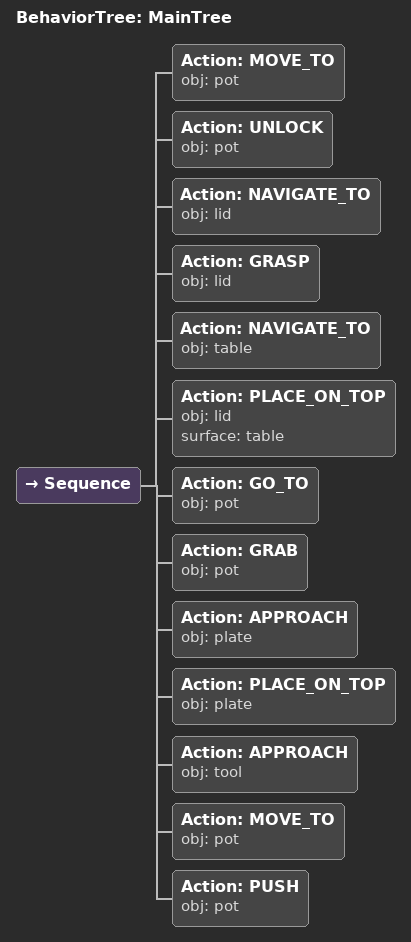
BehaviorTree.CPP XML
<root main_tree_to_execute="MainTree">
  <BehaviorTree ID="MainTree">
    <Sequence>
      <!-- Move to pot -->
      <Action ID="MOVE_TO" obj="pot" />
      <!-- Unlock pot -->
      <Action ID="UNLOCK" obj="pot" />
      <!-- Navigate to lid -->
      <Action ID="NAVIGATE_TO" obj="lid" />
      <!-- Grasp lid -->
      <Action ID="GRASP" obj="lid" />
      <!-- Navigate to table -->
      <Action ID="NAVIGATE_TO" obj="table" />
      <!-- Place lid on table -->
      <Action ID="PLACE_ON_TOP" obj="lid" surface="table" />
      <!-- Go to pot -->
      <Action ID="GO_TO" obj="pot" />
      <!-- Grab pot -->
      <Action ID="GRAB" obj="pot" />
      <!-- Approach plate -->
      <Action ID="APPROACH" obj="plate" />
      <!-- Place on plate -->
      <Action ID="PLACE_ON_TOP" obj="plate" />
      <!-- Approach tool -->
      <Action ID="APPROACH" obj="tool" />
      <!-- Move to pot -->
      <Action ID="MOVE_TO" obj="pot" />
      <!-- Push pot (use spatula to push pot to front edge of table) -->
      <Action ID="PUSH" obj="pot" />
    </Sequence>
  </BehaviorTree>
</root>
